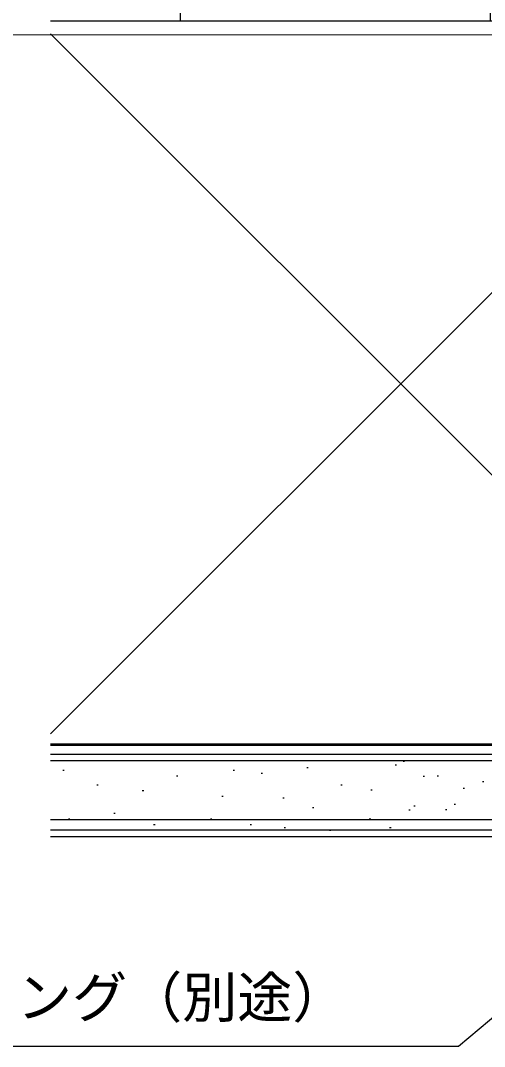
# Model space of a CAD drawing. Units: millimetres, scale not verified. Extents: x -525 to 525, y -783 to 779.
# Drawn here: x -368.3 to -300.9, y -503.4 to -354.3 of the extents above; entities that cross this region are included whole.
import ezdxf
from ezdxf.enums import TextEntityAlignment as Align

# ---------------------------------------------------------------- set-up
doc = ezdxf.new("R2010")
doc.units = ezdxf.units.MM
doc.header["$LTSCALE"] = 4
doc.layers.add('0-4_YKK_12', color=2, linetype='Continuous', lineweight=18)
for name, color, linetype in [('0-6_YKK_D', 6, 'Continuous'), ('0-8_YSS_K', 3, 'Continuous'), ('0-9_YSS_KE', 3, 'Continuous')]:
    doc.layers.add(name, color=color, linetype=linetype)
doc.styles.add('ＭＳ ゴシック', font='')
doc.styles.get('ＭＳ ゴシック').set_extended_font_data('MS Gothic')

msp = doc.modelspace()

# ---------------------------------------------------------------- linework, layer by layer
at = {"layer": '0-4_YKK_12'}
msp.add_line((-407.369, -356.42), (390.609, -356.42), dxfattribs=at)
at = {"layer": '0-6_YKK_D'}
msp.add_lwpolyline([(-226.194, -437.567), (-228.147, -439.207), (-304.674, -503.421), (-392.27, -503.421)], dxfattribs=at)
at = {"layer": '0-8_YSS_K'}
for p, q in [((-345.098, -342.421), (-345.098, -354.421)), ((-260.598, -354.621), (-363.953, -457.976)), ((-363.953, -356.265), (-260.598, -459.621)), ((-363.957, -460.921), (-247.102, -460.921)), ((-312.526, -461.986), (-312.726, -461.986)), ((-361.949, -463.295), (-362.149, -463.295)), ((-337.224, -463.295), (-337.424, -463.295)), ((-326.507, -462.949), (-326.707, -462.949)), ((-313.709, -462.559), (-313.909, -462.559)), ((-345.466, -464.119), (-345.666, -464.119)), ((-333.133, -463.728), (-333.333, -463.728)), ((-309.642, -464.177), (-309.842, -464.177)), ((-307.581, -464.135), (-307.781, -464.135)), ((-300.987, -464.959), (-301.187, -464.959)), ((-357.004, -465.443), (-357.204, -465.443)), ((-350.411, -466.267), (-350.611, -466.267)), ((-321.565, -465.443), (-321.765, -465.443)), ((-317.217, -466.177), (-317.417, -466.177)), ((-303.8, -465.942), (-304, -465.942)), ((-338.873, -467.091), (-339.073, -467.091)), ((-330.015, -467.346), (-330.215, -467.346)), ((-354.532, -469.564), (-354.732, -469.564)), ((-325.686, -468.74), (-325.886, -468.74)), ((-311.701, -469.08), (-311.901, -469.08)), ((-310.981, -468.516), (-311.181, -468.516)), ((-306.371, -469.027), (-306.571, -469.027)), ((-305.108, -468.255), (-305.308, -468.255)), ((-363.957, -470.421), (-247.102, -470.421)), ((-361.125, -470.388), (-361.325, -470.388)), ((-340.521, -470.388), (-340.721, -470.388)), ((-317.444, -470.388), (-317.644, -470.388)), ((-348.762, -471.212), (-348.962, -471.212)), ((-334.752, -471.212), (-334.952, -471.212)), ((-329.825, -471.634), (-330.025, -471.634)), ((-323.214, -472.036), (-323.414, -472.036)), ((-314.489, -471.634), (-314.689, -471.634)), ((-363.957, -472.921), (-247.102, -472.921))]:
    msp.add_line(p, q, dxfattribs=at)
msp.add_lwpolyline([(-363.953, -342.421), (-300.098, -342.421), (-300.098, -354.421), (-363.953, -354.421)], dxfattribs=at)
at = {"layer": '0-9_YSS_KE'}
for p, q in [((-363.957, -459.421), (-247.102, -459.421)), ((-247.102, -461.921), (-363.957, -461.921)), ((-363.957, -471.921), (-247.102, -471.921))]:
    msp.add_line(p, q, dxfattribs=at)
msp.add_lwpolyline([(-363.953, -459.621), (-260.598, -459.621), (-260.598, -354.421), (-363.953, -354.421)], dxfattribs=at)

# ---------------------------------------------------------------- texts
at = {"layer": '0-6_YKK_D', "style": 'ＭＳ ゴシック'}
msp.add_text('シーリング（別途）', height=5.865, dxfattribs=at).set_placement((-392.815, -500.966), align=Align.BOTTOM_LEFT)

doc.saveas('drawing.dxf')
